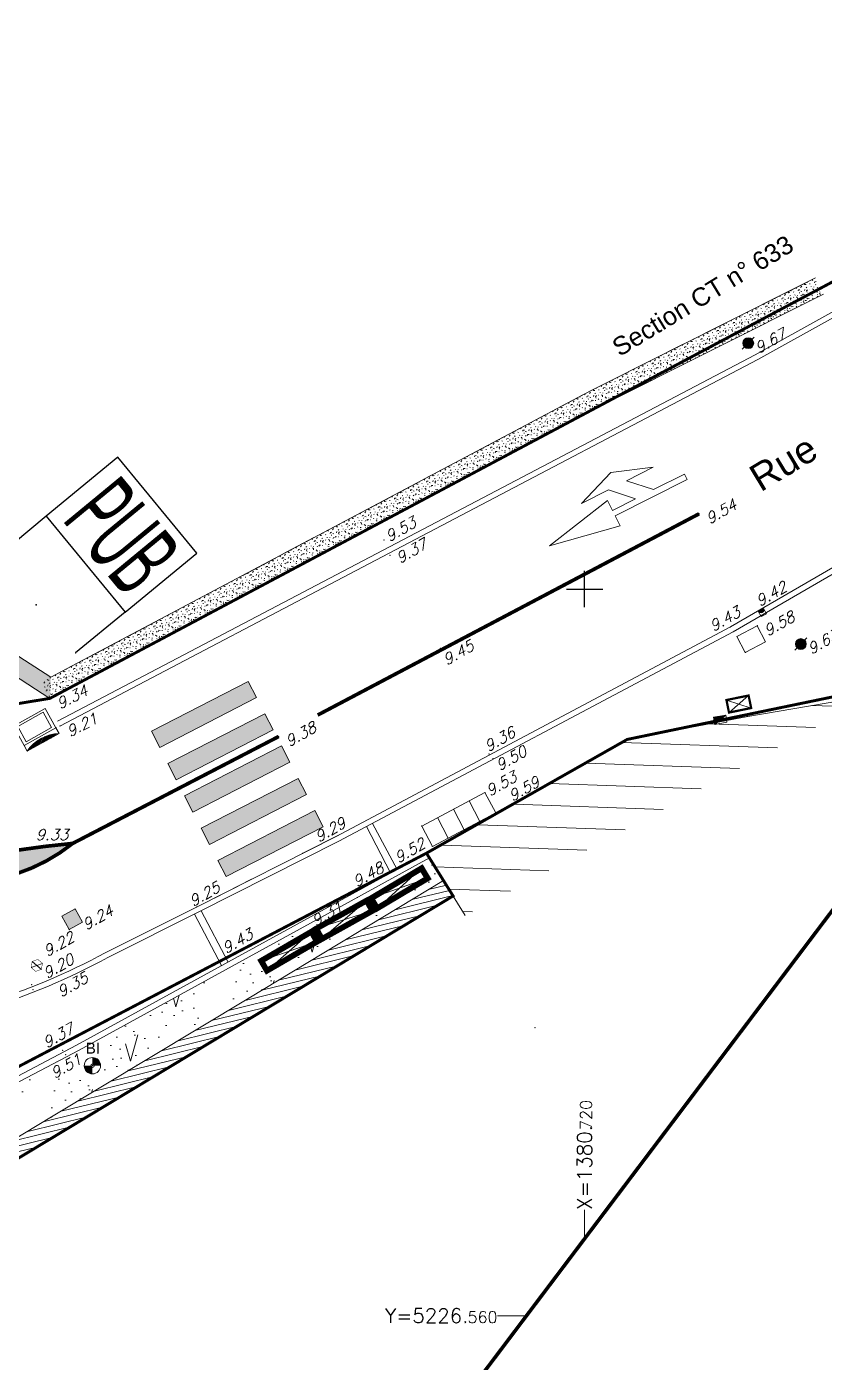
# Model space of a CAD drawing. Header units: metres. Extents: x 1380671 to 1381006, y 5226540 to 5226904.
# Drawn here: x 1380704.64 to 1380726.6, y 5226558.72 to 5226595.48 of the extents above; entities that cross this region are included whole.
import ezdxf
from ezdxf.enums import TextEntityAlignment as Align

# ---------------------------------------------------------------- set-up
doc = ezdxf.new("R2010")
doc.units = ezdxf.units.M
doc.header["$LTSCALE"] = 2
doc.linetypes.add('Bordfosse', pattern=[0.6, 0.5, -0.1])
doc.linetypes.add('POINTILLEx2', pattern=[0.5, 0, -0.5])
for name, color, linetype, lineweight in [('ASSEP_P_AV----', 30, 'Continuous', 0), ('ASSEP_P_AV--RC', 30, 'Continuous', 0), ('CAD_F_PARCELLE', 253, 'Continuous', 0), ('DIVERS_L_LIGNE', 7, 'Continuous', 0), ('EAU_P_BCH', 5, 'Continuous', 0), ('EAU_P_BCR', 5, 'Continuous', 0), ('EAU_P_PI', 5, 'Continuous', 0), ('ELEC_P_AFFREC', 1, 'Continuous', 0), ('EV_L_NATVEG', 82, 'Continuous', 0), ('FDP_F_BATI', 7, 'Continuous', 9), ('FDP_F_PARCELLE', 7, 'Continuous', 0), ('FDP_L_BATI', 7, 'Continuous', 0), ('FDP_L_HAIE', 7, 'Continuous', 0), ('FDP_L_MURPLEIN', 7, 'Continuous', 0), ('GAZ_P_AFFCAR', 2, 'Continuous', 0), ('MEP_F_CADRE', 7, 'Continuous', 0), ('MEP_F_TEXCARRO', 7, 'Continuous', 0), ('SIGH_F_PIETON', 7, 'Continuous', 0), ('SIGH_L_CONTIN', 7, 'Continuous', 0), ('SIGH_L_T1', 7, 'Continuous', 0), ('SIGH_P_FDIRD', 7, 'Continuous', 0), ('TEL_F_EMPRISE', 3, 'Continuous', 0), ('TEL_P_AFFREC', 3, 'Continuous', 0), ('TOPOALT', 7, 'Continuous', 0), ('TOPOJIS', 7, 'Continuous', 0), ('VOIE_F_TEXNOM', 252, 'Continuous', 0), ('VOIE_L_BORDURE', 252, 'Continuous', 0)]:
    doc.layers.add(name, color=color, linetype=linetype, lineweight=lineweight)
doc.layers.add('MEP_F_CARRO', color=7, linetype='Continuous')
doc.layers.add('MOB_P_SUPPANLI', color=7, linetype='Continuous')
doc.layers.get('0').freeze()
doc.styles.add('Arial 1.0', font='arial.ttf', dxfattribs={"height": 0.2})
doc.styles.add('Romans 1.5', font='Romans.shx', dxfattribs={"height": 0.3})
doc.styles.get("Standard").update_dxf_attribs({"font": 'txt.shx'})

# ---------------------------------------------------------------- blocks, each defined once
blk = doc.blocks.new('TCPOINT')
at = {"color": 0}
blk.add_point((0, 0), dxfattribs=at)
at = {"layer": 'TOPOALT', "style": 'Romans 1.5'}
blk.add_attdef('ALT', text='', height=0.3, dxfattribs=at).set_placement((0.1, -0.1), align=Align.TOP_LEFT)
blk = doc.blocks.new('ftc015')
for p, q in [((0.029, -0.3), (0.115, -0.214)), ((0.066, -0.3), (0.194, -0.172)), ((0.104, -0.3), (0.256, -0.147)), ((0.141, -0.3), (0.31, -0.131)), ((0.179, -0.3), (0.359, -0.12)), ((0.216, -0.3), (0.404, -0.113)), ((0.254, -0.3), (0.445, -0.108)), ((0.291, -0.3), (0.484, -0.107)), ((0.328, -0.3), (0.522, -0.107)), ((0.366, -0.3), (0.557, -0.109)), ((0.403, -0.3), (0.591, -0.112)), ((0.441, -0.3), (0.624, -0.117)), ((0.478, -0.3), (0.655, -0.123)), ((0.515, -0.3), (0.686, -0.13)), ((0.553, -0.3), (0.715, -0.138)), ((0.59, -0.3), (0.743, -0.147)), ((0.628, -0.3), (0.77, -0.157)), ((0.665, -0.3), (0.797, -0.168)), ((0.703, -0.3), (0.823, -0.18)), ((0.74, -0.3), (0.847, -0.193)), ((0.777, -0.3), (0.871, -0.206)), ((0.815, -0.3), (0.895, -0.22)), ((0.852, -0.3), (0.917, -0.235)), ((0.89, -0.3), (0.939, -0.25)), ((0.927, -0.3), (0.961, -0.267)), ((0.965, -0.3), (0.981, -0.283))]:
    blk.add_line(p, q)
blk.add_lwpolyline([(0, 1), (1, 1), (1, 0), (0, 0), (0, 1)])
for points in [[(0.1, 0.9), (0.9, 0.9), (0.9, 0.1), (0.1, 0.1)], [(0, 0), (1, 0), (1, -0.3), (0, -0.3)]]:
    blk.add_lwpolyline(points, close=True)
blk.add_arc((0.5, -0.849), 0.742, 47.6561, 132.3439)
blk = doc.blocks.new('point')
blk.add_point((0, 0))
blk = doc.blocks.new('ftc025')
h = blk.add_hatch(color=256)
edge = h.paths.add_edge_path()
edge.add_arc((0, 0), 0.15, 0, 360)
for q in [(-0.164, -0.168), (0.164, 0.168)]:
    blk.add_line((0, 0), q)
blk.add_circle((0, 0), 0.15)
blk.add_blockref('point', (0, 0))
blk = doc.blocks.new('cb001')
at = {"color": 0, "linetype": 'Continuous'}
for p, q in [((0, 1), (0, 0)), ((0, 1), (1, 1)), ((1, 1), (1, 0)), ((0, 0), (1, 0))]:
    blk.add_line(p, q, dxfattribs=at)
blk = doc.blocks.new('ftc016')
for p, q in [((0, 0.02), (0.48, 0.5)), ((0, 0.06), (0.44, 0.5)), ((0.01, 0.11), (0.39, 0.49)), ((0.02, 0), (0.52, 0.5)), ((0.03, 0.16), (0.34, 0.47)), ((0.05, 0), (0.55, 0.5)), ((0.05, 0.22), (0.28, 0.45)), ((0.09, 0), (0.58, 0.49)), ((0.13, 0), (0.62, 0.49)), ((0.17, 0), (0.64, 0.48)), ((0.2, 0), (0.67, 0.47)), ((0.24, 0), (0.7, 0.46)), ((0.28, 0), (0.72, 0.45)), ((0.32, 0), (0.75, 0.43)), ((0.35, 0), (0.77, 0.42)), ((0.39, 0), (0.79, 0.4)), ((0.43, 0), (0.82, 0.39)), ((0.47, 0), (0.84, 0.37)), ((0.5, 0), (0.85, 0.35)), ((0.54, 0), (0.87, 0.33)), ((0.58, 0), (0.89, 0.31)), ((0.61, 0), (0.91, 0.29)), ((0.65, 0), (0.92, 0.27)), ((0.69, 0), (0.94, 0.25)), ((0.73, 0), (0.95, 0.22)), ((0.76, 0), (0.96, 0.2)), ((0.8, 0), (0.97, 0.17)), ((0.84, 0), (0.98, 0.14)), ((0.88, 0), (0.99, 0.11)), ((0.91, 0), (0.99, 0.08)), ((0.95, 0), (1, 0.05)), ((0.99, 0), (1, 0.01))]:
    blk.add_line(p, q)
blk.add_lwpolyline([(0, 0), (1, 0), (1, 1), (0, 1)], close=True)
blk.add_arc((0.5, 0), 0.5, 0, 180)
blk = doc.blocks.new('ftc004')
for p, q in [((1, 1), (0, 1)), ((0, 1), (0, 0)), ((0, 1), (1, 0)), ((0, 0), (1, 1)), ((1, 0), (1, 1)), ((0, 0), (1, 0))]:
    blk.add_line(p, q)
at = {"const_width": 0.1}
blk.add_lwpolyline([(0, 1), (1, 1), (1, 0), (0, 0)], close=True, dxfattribs=at)
blk = doc.blocks.new('ftc097')
blk.add_line((0, 0), (1, 0))
at = {"linetype": 'Continuous'}
blk.add_line((0, 0), (1, 0), dxfattribs=at)
blk.add_lwpolyline([(0, 0), (1, 0), (1, 0.197), (0, 0.197)], close=True)
at = {"flags": 128}
blk.add_lwpolyline([(0, 0), (1, 0.197)], dxfattribs=at)
blk.add_solid([(0, 0), (1, 0), (1, 0.197)])
blk = doc.blocks.new('cb004')
at = {"color": 0}
for p, q in [((0, 1), (0, 0)), ((0, 1), (1, 1)), ((0.25, 1), (0.25, 0)), ((0.5, 1), (0.5, 0)), ((0.75, 1), (0.75, 0)), ((1, 1), (1, 0)), ((0, 0), (1, 0))]:
    blk.add_line(p, q, dxfattribs=at)
blk = doc.blocks.new('cb019')
at = {"color": 0}
for p, q in [((-0.156, -0.057), (0.156, 0.057)), ((-0.126, 0.109), (0.126, -0.109))]:
    blk.add_line(p, q, dxfattribs=at)
at = {"color": 0, "const_width": 0.012}
blk.add_lwpolyline([(-0.03, -0.164), (0.126, -0.109), (0.156, 0.057), (0.03, 0.164), (-0.126, 0.109), (-0.156, -0.057)], close=True, dxfattribs=at)
blk = doc.blocks.new('ftc001')
blk.add_hatch(color=256).paths.add_polyline_path([(0, 0), (0, 1), (1, 1), (1, 0)])
at = {"color": 0}
blk.add_lwpolyline([(0, 0), (0, 1), (1, 1), (1, 0)], close=True, dxfattribs=at)
blk = doc.blocks.new('ftc026')
at = {"color": 0, "const_width": 0.225}
for points in [[(0.000034, -0.1125, -0.414214), (-0.1125, -0.000034, 0.173621)], [(-0.000034, 0.1125, -0.414214), (0.1125, 0.000034, 0.173621)]]:
    blk.add_lwpolyline(points, format="xyb", dxfattribs=at)
at = {"color": 0}
for radius in [0.225, 0.048726]:
    blk.add_circle((0, 0), radius, dxfattribs=at)
blk.add_blockref('point', (0, 0))
at = {"color": 0, "style": 'Arial 1.0'}
blk.add_text('BI', height=0.3, dxfattribs=at).set_placement((-0.185992, 0.33107))
blk = doc.blocks.new('GeoCarr3')
blk.add_lwpolyline([(0, 0), (0, 1), (1, 1), (1, 0)], close=True)
blk = doc.blocks.new('gr02')
at = {"color": 0, "linetype": 'ByBlock'}
blk.add_lwpolyline([(0, 0.0197), (0.5265, 0.0197), (0.5265, 0.094), (0.9988, 0.0011), (0.5252, -0.0927), (0.5256, -0.0197), (0.3569, -0.0197), (0.4901, -0.1511), (0.6862, -0.1511), (0.425, -0.2465), (0.1616, -0.1511), (0.3566, -0.1511), (0.225, -0.0197), (0, -0.0197)], close=True, dxfattribs=at)
blk = doc.blocks.new('GeoHaie1')
for p, q in [((-0.406, 0.898), (-0.323, 0.938)), ((-0.15, 0.75), (-0.1, 0.75)), ((-0.147, 0.998), (-0.127, 0.932)), ((-0.127, 0.932), (-0.067, 0.913)), ((0.021, 1.001), (0.05, 0.964)), ((0.124, 0.856), (0.144, 0.833)), ((0.335, 0.955), (0.378, 0.978)), ((0.383, 0.79), (0.423, 0.83)), ((0.423, 0.83), (0.495, 0.799)), ((-0.503, 0.46), (-0.446, 0.499)), ((-0.5, 0.14), (-0.449, 0.106)), ((-0.494, 0.713), (-0.446, 0.668)), ((-0.446, 0.499), (-0.389, 0.457)), ((-0.366, 0.206), (-0.329, 0.158)), ((-0.329, 0.158), (-0.252, 0.14)), ((-0.321, 0.009), (-0.301, 0.029)), ((-0.309, 0.403), (-0.286, 0.391)), ((-0.3, 0.65), (-0.25, 0.7)), ((-0.206, 0.505), (-0.198, 0.582)), ((-0.198, 0.582), (-0.13, 0.619)), ((-0.127, 0.383), (-0.095, 0.394)), ((-0.095, 0.081), (-0.064, -0.002)), ((-0.053, 0.223), (-0.013, 0.177)), ((-0.004, 0.591), (0.004, 0.574)), ((-0.001, 0.297), (0.044, 0.28)), ((0.138, 0.676), (0.121, 0.659)), ((0.15, 0.536), (0.175, 0.482)), ((0.175, 0.482), (0.153, 0.411)), ((0.201, 0.004), (0.181, 0.061)), ((0.252, 0.596), (0.241, 0.579)), ((0.244, 0.14), (0.252, 0.158)), ((0.304, 0.266), (0.267, 0.346)), ((0.281, 0.246), (0.304, 0.266)), ((0.361, 0.14), (0.392, 0.092)), ((0.395, 0.092), (0.378, 0.046)), ((0.392, 0.648), (0.415, 0.673)), ((0.398, 0.471), (0.435, 0.497)), ((0.415, 0.206), (0.44, 0.18))]:
    blk.add_line(p, q)
blk = doc.blocks.new('ftc077')
at = {"color": 0}
blk.add_lwpolyline([(0, 0.694), (1, 0.694), (1, 1.694), (0, 1.694)], close=True, dxfattribs=at)
at = {"flags": 128}
for points in [[(0, 0.694), (0, 0)], [(1, 0.694), (1, 0)]]:
    blk.add_lwpolyline(points, dxfattribs=at)
blk.add_blockref('point', (0.5, 0))
at = {"color": 0, "style": 'Arial 1.0', "width": 0.359612}
blk.add_text('PUB', height=0.8, dxfattribs=at).set_placement((0.1, 0.794), (0.926, 0.794), align=Align.FIT)

msp = doc.modelspace()

# ---------------------------------------------------------------- hatches: boundary and pattern name
at = {"layer": 'EV_L_NATVEG', "linetype": 'Bordfosse'}
h = msp.add_hatch(dxfattribs=at)
h.set_pattern_fill('BROUSS', color=256, scale=0.5, style=0)
h.set_pattern_definition([(74.475889, (0, 0), (-1.2500000003, 4.5000000017), [0.75, -3.920385425]), (74.475889, (1.25, 1.5), (-1.2500000003, 4.5000000017), [0.75, -3.920385425]), (74.475889, (2.5, 3), (-1.2500000003, 4.5000000017), [0.75, -3.920385425]), (105.524111, (0, 0), (-2.500000001, 1e-10), [0.5, -4.170385425]), (105.524111, (1.25, 1.5), (-2.500000001, 1e-10), [0.5, -4.170385425]), (105.524111, (2.5, 3), (-2.500000001, 1e-10), [0.5, -4.170385425]), (0, (0.151, 0.1613), (1.25, 1.5), [0, -2.5]), (0, (0.4894, 0.3573), (1.25, 1.5), [0, -2.5]), (0, (0.3905, 0.6268), (1.25, 1.5), [0, -2.5]), (0, (0.7757, 0.6635), (1.25, 1.5), [0, -2.5]), (0, (0.5466, 1.2637), (1.25, 1.5), [0, -2.5]), (0, (0.1228, 0.7181), (1.25, 1.5), [0, -2.5]), (0, (0.0937, 0.8228), (1.25, 1.5), [0, -2.5]), (0, (0.0104, 1.2637), (1.25, 1.5), [0, -2.5]), (0, (-0.2602, 0.0878), (1.25, 1.5), [0, -2.5]), (0, (-0.2863, 0.3328), (1.25, 1.5), [0, -2.5]), (0, (-0.4893, 0.0633), (1.25, 1.5), [0, -2.5]), (0, (-0.5413, 0.4308), (1.25, 1.5), [0, -2.5]), (0, (-0.3748, 0.6635), (1.25, 1.5), [0, -2.5]), (0, (-0.4425, 0.8962), (1.25, 1.5), [0, -2.5]), (0, (-0.6402, 1.1903), (1.25, 1.5), [0, -2.5]), (0, (-0.1353, 0.9695), (1.25, 1.5), [0, -2.5]), (0, (-0.8433, 0.688), (1.25, 1.5), [0, -2.5]), (0, (-0.9162, 0.2225), (1.25, 1.5), [0, -2.5]), (0, (-0.3745, -0.1449), (1.25, 1.5), [0, -2.5]), (0, (-0.052, -0.2429), (1.25, 1.5), [0, -2.5]), (0, (-0.2707, -0.5123), (1.25, 1.5), [0, -2.5]), (0, (0.5258, -0.4879), (1.25, 1.5), [0, -2.5]), (0, (0.1822, -0.1081), (1.25, 1.5), [0, -2.5]), (0, (0.4894, -0.0347), (1.25, 1.5), [0, -2.5])])
h.paths.add_polyline_path([(1380705.331, 5226565.469), (1380710.761, 5226568.742), (1380716.118, 5226571.977), (1380715.729, 5226572.602), (1380706.09, 5226567.311), (1380704.286, 5226566.365, 0.005526), (1380702.123, 5226565.612, 0.006944), (1380699.43, 5226564.599, 0.075494), (1380694.698, 5226562.275, 0.061686), (1380691.484, 5226559.395, -0.033412), (1380688.555, 5226556.457), (1380691.582, 5226557.179), (1380695.476, 5226559.524)])
h.paths.add_polyline_path([(1380693.972, 5226561.123), (1380693.678, 5226560.774), (1380693.329, 5226561.069), (1380693.623, 5226561.418)], flags=16)
h.paths.add_polyline_path([(1380706.229, 5226566.881, -1), (1380706.679, 5226566.881, -1)], flags=16)
h.paths.add_polyline_path([(1380693.581, 5226560.722), (1380693.235, 5226560.331), (1380692.844, 5226560.677), (1380693.19, 5226561.068)], flags=16)
h.paths.add_polyline_path([(1380706.406, 5226566.881, -1), (1380706.503, 5226566.881, -1)], flags=0)
h.paths.add_polyline_path([(1380693.443, 5226559.927), (1380692.938, 5226559.378), (1380692.389, 5226559.883), (1380692.894, 5226560.432)], flags=16)
h.paths.add_polyline_path([(1380711.087, 5226569.797), (1380712.467, 5226570.597), (1380712.625, 5226570.325), (1380711.245, 5226569.525)], flags=16)
h.paths.add_polyline_path([(1380712.613, 5226570.653), (1380714.001, 5226571.425), (1380714.159, 5226571.142), (1380712.771, 5226570.369)], flags=16)
h.paths.add_polyline_path([(1380714.126, 5226571.488), (1380715.517, 5226572.315), (1380715.681, 5226572.038), (1380714.29, 5226571.211)], flags=16)
h.paths.add_polyline_path([(1380706.193, 5226567.137), (1380706.739, 5226567.137), (1380706.739, 5226567.587), (1380706.193, 5226567.587)], flags=24)
at = {"layer": 'FDP_F_BATI'}
h = msp.add_hatch(dxfattribs=at)
h.set_pattern_fill('_U', color=256, scale=0.6, angle=-2.0042, style=0, pattern_type=0)
h.set_pattern_definition([(357.995834542, (0, 0), (0.02098329197, 0.59963297229), [])])
h.paths.add_polyline_path([(1380728.392, 5226577.282), (1380728.265, 5226577.137), (1380724.493, 5226576.493), (1380721.174, 5226575.86), (1380715.662, 5226572.709), (1380716.719, 5226571.011)])
at = {"layer": 'FDP_L_HAIE'}
h = msp.add_hatch(dxfattribs=at)
h.set_pattern_fill('HAIE', color=256, scale=0.5, style=0)
h.set_pattern_definition([(109.29004622, (0.35053, 0.001858), (-3.00000000018778, 8.50000000015062), [0.0301695, -10.56464055]), (161.565051177, (0.2166, 0.45625), (-0.5000000000003, 7e-13), [0.031565, -1.549573830085]), (106.927513064, (0.18665, 0.46625), (-1.99999999998246, 6.50000000000229), [0.03423, -11.98658528015]), (111.250505507, (0.21801, 0), (-0.99999999999482, 2.50000000000402), [0.0432475, -9.6133564579]), (28.4429286244, (0.15105, 0.29105), (5.499999999976516, 2.99999999999186), [0.03888, -13.60846406395]), (83.6598082541, (0.14675, 0.2526), (-1.4e-13, 0.5000000000002), [0.03869, -4.48900256907]), (28.0724869359, (0.417525, 0.477625), (6.50000000001788, 3.50000000001643), [0.0242085, -8.4757915]), (69.4439547804, (0.4389, 0.02322), (0.5000000000013, 1.5000000000019), [0.02435, -4.24765187266]), (122.905242923, (0.446, 0.04602), (-1.00000000000005, 1.49999999999936), [0.028825, -10.09540336565]), (135, (0.47023, 0.09018), (-0.5, 1e-16), [0.0181385, -0.688968281185]), (156.250505507, (0.4973, 0.3993), (-7.99999999997979, 3.500000000013296), [0.038935, -13.61756528375]), (45, (0.44174, 0.395), (1e-16, 0.5), [0.028211, -0.678895781185]), (48.3664606634, (0.446, 0.3238), (3.50000000000917, 4.00000000000612), [0.01714, -6.0036572894]), (34.6951535312, (0.44885, 0.2355), (4.99999999998153, 3.49999999998283), [0.022525, -7.8831691504]), (128.290163192, (0.275, 0.4819), (-1.9999999999884, 2.50000000000722), [0.02306, -12.0806584369]), (72.2553283749, (0.3263, 0.20555), (3.500000000006485, 10.99999999999184), [0.03739, -13.0870147484]), (115.346175942, (0.3377, 0.24115), (-0.50000000000174, 1.0000000000013), [0.02996, -10.4819380208]), (115.016893478, (0.4019, 0.13295), (-0.4999999999979, 1.00000000000013), [0.04398, -8.2324926786]), (41.1859251657, (0.39045, 0.12295), (0.5000000000018, 0.50000000000145), [0.015135, -5.29993790635]), (63.434948823, (0.37192, 0.07022), (2e-13, 0.5), [0.0095565, -1.10847748875]), (131.185925166, (0.24365, 0.08875), (-0.50000000000406, 0.4999999999992), [0.030285, -5.28478790635]), (159.44395478, (0.272155, 0.140015), (-1.49999999999844, 0.50000000001175), [0.024351, -4.24765087266]), (19.7988763545, (0.18665, 0.1913), (5.499999999978784, 1.99999999998963), [0.016695, -13.2686352556]), (116.565051177, (0.25222, 0.28676), (-0.499999999999, 0.500000000001), [0.0095565, -1.10847748875]), (45, (0.3106, 0.3295), (1e-16, 0.5), [0.0120925, -0.695014281185]), (56.309932474, (0.37047, 0.2896), (0.5, 0.9999999999995), [0.0102895, -1.79248613773]), (131.185925166, (0.32205, 0.4164), (-0.50000000000406, 0.4999999999992), [0.015155, -5.29991790635]), (0, (0.175, 0.375), (0, 0.5), [0.025, -0.475]), (146.309932474, (0.02561, 0.05315), (-0.9999999999995, 0.5), [0.030785, -1.77199063773]), (143.130102354, (0.05555, 0.22834), (-1.4999999999973, 1.000000000004), [0.035612, -2.464388]), (36.3843518158, (0, 0.22978), (1.99999999999972, 1.49999999999785), [0.0336085, -11.7668152212]), (136.73570459, (0.027047, 0.33374), (-8.00000000008219, 7.499999999795575), [0.033288, -11.63932953]), (25.7099537808, (0.047, 0.44915), (0.999999999999603, 0.499999999999565), [0.04588, -14.93744406375]), (127.405356631, (0.08545, 0.07875), (-4.99999999995015, 6.50000000003108), [0.0305, -10.6699672795]), (45, (0.08973, 0.0047), (1e-16, 0.5), [0.0141055, -0.693001281185]), (153.434948823, (0.10684, 0.19559), (-0.5, -7e-13), [0.0127175, -1.10531648875]), (167.471192291, (0.12395, 0.0702), (-2.50000000000206, 0.4999999999937), [0.03944, -4.570332228645]), (45, (0.1, 0.325), (1e-16, 0.5), [0.0353555, -0.671751281185])])
h.paths.add_polyline_path([(1380703.163, 5226578.954), (1380704.154, 5226594.161), (1380703.655, 5226594.194), (1380702.645, 5226578.693), (1380705.285, 5226576.991), (1380705.297, 5226577.28), (1380705.282, 5226577.319), (1380705.3, 5226577.346), (1380705.31, 5226577.57)])
at = {"layer": 'FDP_L_MURPLEIN'}
h = msp.add_hatch(dxfattribs=at)
h.set_pattern_fill('_USER', color=256, scale=0.16, angle=193.7624, style=0, pattern_type=0)
h.set_pattern_definition([(193.7623968292, (0, 0), (0.0380633682657, -0.1554064992086), [])])
h.paths.add_polyline_path([(1380716.118, 5226571.977), (1380710.761, 5226568.742), (1380705.331, 5226565.469), (1380695.476, 5226559.524), (1380691.582, 5226557.179), (1380691.84, 5226556.751), (1380695.734, 5226559.096), (1380705.589, 5226565.04), (1380711.019, 5226568.314), (1380716.382, 5226571.552)])
at = {"layer": 'SIGH_F_PIETON', "linetype": 'Continuous'}
h = msp.add_hatch(color=256, dxfattribs=at)
h.paths.add_polyline_path([(1380710.973, 5226577.013), (1380710.744, 5226577.458), (1380708.076, 5226576.085), (1380708.305, 5226575.64)])
h.paths.add_polyline_path([(1380711.43, 5226576.124), (1380711.201, 5226576.568), (1380708.534, 5226575.196), (1380708.763, 5226574.751)])
h.paths.add_polyline_path([(1380708.991, 5226574.307), (1380709.22, 5226573.862), (1380711.888, 5226575.235), (1380711.659, 5226575.679)])
h.paths.add_polyline_path([(1380709.449, 5226573.417), (1380709.678, 5226572.973), (1380712.345, 5226574.345), (1380712.116, 5226574.79)])
h.paths.add_polyline_path([(1380709.906, 5226572.528), (1380710.135, 5226572.084), (1380712.803, 5226573.456), (1380712.574, 5226573.901)])
at = {"layer": 'SIGH_L_CONTIN'}
msp.add_hatch(color=256, dxfattribs=at).paths.add_polyline_path([(1380704.369, 5226572.166, 0.090717), (1380705.912, 5226572.999), (1380705.147, 5226572.916, -0.032877), (1380702.372, 5226572.592), (1380703.063, 5226571.725, 0.025858)])

# ---------------------------------------------------------------- linework, layer by layer
at = {"layer": 'CAD_F_PARCELLE', "const_width": 0.08, "flags": 128}
for points in [[(1380703.156, 5226594.226), (1380702.128, 5226577.766), (1380704.302, 5226576.828), (1380705.285, 5226576.991), (1380728.213, 5226589.191), (1380750.717, 5226602.466), (1380768.066, 5226613.816), (1380763.455, 5226616.543)], [(1380753.753, 5226594.487), (1380732.348, 5226582.425), (1380728.542, 5226577.86), (1380728.077, 5226577.289), (1380721.174, 5226575.86), (1380715.649, 5226572.73), (1380716.382, 5226571.552), (1380691.84, 5226556.751), (1380683.936, 5226551.866)], [(1380715.649, 5226572.73), (1380681.9, 5226555.078)]]:
    msp.add_lwpolyline(points, dxfattribs=at)
at = {"layer": 'DIVERS_L_LIGNE', "flags": 128}
for points in [[(1380713.994, 5226573.46), (1380714.663, 5226572.189)], [(1380714.165, 5226573.551), (1380714.84, 5226572.285)], [(1380709.268, 5226571.051), (1380710.009, 5226569.634)], [(1380710.192, 5226569.734), (1380709.449, 5226571.142)]]:
    msp.add_lwpolyline(points, dxfattribs=at)
at = {"layer": 'FDP_L_BATI', "flags": 128}
msp.add_lwpolyline([(1380728.392, 5226577.282), (1380728.265, 5226577.137), (1380724.493, 5226576.493), (1380721.174, 5226575.86), (1380715.662, 5226572.709), (1380716.719, 5226571.011)], dxfattribs=at)
at = {"layer": 'FDP_L_HAIE'}
for p, q in [((1380705.31, 5226577.57), (1380703.163, 5226578.954)), ((1380702.645, 5226578.693), (1380705.285, 5226576.991))]:
    msp.add_line(p, q, dxfattribs=at)
at = {"layer": 'FDP_L_HAIE', "flags": 128}
for points in [[(1380705.31, 5226577.57), (1380720.187, 5226585.466), (1380726.357, 5226588.562)], [(1380705.285, 5226576.991), (1380720.416, 5226585.022), (1380726.581, 5226588.115)]]:
    msp.add_lwpolyline(points, dxfattribs=at)
at = {"layer": 'FDP_L_HAIE', "linetype": 'Bordfosse', "flags": 128}
msp.add_lwpolyline([(1380705.31, 5226577.57), (1380720.187, 5226585.466), (1380726.357, 5226588.562)], dxfattribs=at)
at = {"layer": 'FDP_L_MURPLEIN'}
msp.add_line((1380716.118, 5226571.977), (1380716.382, 5226571.552), dxfattribs=at)
at = {"layer": 'FDP_L_MURPLEIN', "flags": 128}
for points in [[(1380716.118, 5226571.977), (1380710.761, 5226568.742), (1380705.331, 5226565.469), (1380695.476, 5226559.524), (1380691.582, 5226557.179)], [(1380716.382, 5226571.552), (1380711.019, 5226568.314), (1380705.589, 5226565.04), (1380695.734, 5226559.096), (1380691.84, 5226556.751)]]:
    msp.add_lwpolyline(points, dxfattribs=at)
at = {"layer": 'MEP_F_CADRE', "const_width": 0.1}
msp.add_lwpolyline([(1380776.366, 5226539.855), (1381005.466, 5226843.39), (1380924.806, 5226904.269), (1380671.007, 5226568.009), (1380705.053, 5226542.312), (1380729.753, 5226575.037)], close=True, dxfattribs=at)
at = {"layer": 'MEP_F_CARRO'}
for p, q in [((1380720, 5226579.5), (1380720, 5226580.5)), ((1380719.5, 5226580), (1380720.5, 5226580))]:
    msp.add_line(p, q, dxfattribs=at)
at = {"layer": 'MEP_F_TEXCARRO'}
for p, q in [((1380720, 5226562.115), (1380720, 5226562.915)), ((1380718.404, 5226560), (1380717.604, 5226560))]:
    msp.add_line(p, q, dxfattribs=at)
at = {"layer": 'SIGH_F_PIETON', "linetype": 'POINTILLEx2', "flags": 128}
msp.add_lwpolyline([(1380712.803, 5226573.456), (1380710.724, 5226577.496)], dxfattribs=at)
at = {"layer": 'SIGH_L_CONTIN', "linetype": 'Continuous', "const_width": 0.1, "flags": 128}
msp.add_lwpolyline([(1380711.582, 5226575.941), (1380705.912, 5226572.999), (1380705.147, 5226572.916, -0.09234), (1380697.358, 5226572.932, -0.04803), (1380693.443, 5226574.067, 0.073349), (1380692.987, 5226574.175), (1380693.654, 5226570.338), (1380702.123, 5226571.504), (1380702.319, 5226571.539, 0.040248), (1380704.369, 5226572.166, 0.090717), (1380705.912, 5226572.999)], format="xyb", dxfattribs=at)
at = {"layer": 'SIGH_L_CONTIN', "linetype": 'Continuous', "flags": 128}
msp.add_lwpolyline([(1380711.582, 5226575.941), (1380705.912, 5226572.999), (1380705.147, 5226572.916, -0.09234), (1380697.358, 5226572.932, -0.04803), (1380693.443, 5226574.067, 0.073349), (1380692.987, 5226574.175), (1380693.654, 5226570.338), (1380702.123, 5226571.504), (1380702.319, 5226571.539, 0.040248), (1380704.369, 5226572.166, 0.090717), (1380705.912, 5226572.999)], format="xyb", dxfattribs=at)
at = {"layer": 'SIGH_L_T1', "const_width": 0.1, "flags": 128}
msp.add_lwpolyline([(1380723.156, 5226582.071), (1380712.655, 5226576.531)], dxfattribs=at)
at = {"layer": 'VOIE_L_BORDURE', "flags": 128}
for points in [[(1380724.699, 5226586.445), (1380728.696, 5226588.666), (1380746.841, 5226599.423), (1380752.964, 5226603.243), (1380767.469, 5226612.754), (1380772.533, 5226616.346), (1380776.775, 5226619.577), (1380777.61, 5226620.233, 0.026085), (1380780.01, 5226622.315, 0.026528), (1380782.215, 5226624.677, 0.012503), (1380783.88, 5226626.765, 0.012503)], [(1380724.772, 5226586.314), (1380728.77, 5226588.536), (1380746.919, 5226599.295), (1380753.045, 5226603.117), (1380767.553, 5226612.63), (1380772.622, 5226616.225), (1380776.867, 5226619.459), (1380777.702, 5226620.115, 0.026083), (1380780.114, 5226622.207, 0.026528), (1380782.33, 5226624.581, 0.012503), (1380783.999, 5226626.675)], [(1380773.639, 5226609.692), (1380759.132, 5226599.911), (1380753.084, 5226595.95), (1380738.172, 5226587.159), (1380724.016, 5226578.955), (1380713.164, 5226573.189), (1380709.319, 5226571.245), (1380706.808, 5226569.989, -0.047574), (1380703.491, 5226568.592, -0.039557), (1380700.572, 5226567.926, 0.069736), (1380700.491, 5226567.903), (1380700.324, 5226567.895, 0.116298), (1380696.018, 5226567.134, 0.140181), (1380691.959, 5226563.819, -0.015159), (1380691.735, 5226563.516)], [(1380773.723, 5226609.568), (1380759.215, 5226599.786), (1380753.163, 5226595.823), (1380738.248, 5226587.029), (1380724.089, 5226578.824), (1380713.233, 5226573.056), (1380709.387, 5226571.111), (1380706.877, 5226569.856, -0.047545), (1380703.536, 5226568.449, -0.039557), (1380700.594, 5226567.778, 0.109265), (1380700.531, 5226567.754), (1380700.323, 5226567.745, 0.116499), (1380696.077, 5226566.997, 0.140181), (1380692.083, 5226563.734, -0.015159), (1380691.853, 5226563.423, -0.015159)], [(1380715.605, 5226572.705), (1380706.019, 5226567.443), (1380704.227, 5226566.503, 0.005497), (1380702.072, 5226565.753, 0.006932), (1380699.38, 5226564.74, 0.075422), (1380694.613, 5226562.398, 0.061686), (1380691.371, 5226559.494, -0.033412), (1380688.456, 5226556.57)], [(1380715.729, 5226572.602), (1380706.09, 5226567.311), (1380704.286, 5226566.365, 0.005526), (1380702.123, 5226565.612, 0.006944), (1380699.43, 5226564.599, 0.075494), (1380694.698, 5226562.275, 0.061686), (1380691.484, 5226559.395, -0.033412), (1380688.555, 5226556.457, -0.033412)]]:
    msp.add_lwpolyline(points, format="xyb", dxfattribs=at)
for points in [[(1380705.491, 5226576.36), (1380724.702, 5226586.446)], [(1380705.56, 5226576.227), (1380724.772, 5226586.314)]]:
    msp.add_lwpolyline(points, dxfattribs=at)
at = {"layer": 'VOIE_L_BORDURE'}
for points in [[(1380713.262, 5226573.246, 9.303), (1380712.245, 5226572.728, 9.288)], [(1380709.817, 5226571.495, 9.258), (1380710.833, 5226572.015, 9.277)]]:
    msp.add_polyline3d(points, dxfattribs=at)

# ---------------------------------------------------------------- block references
at = {"layer": 'ASSEP_P_AV----', "xscale": 0.163937062594089, "yscale": 0.1646531972350247, "rotation": 207.801953422339}
msp.add_blockref('ftc016', (1380724.929, 5226579.466), dxfattribs=at)
at = {"layer": 'ASSEP_P_AV--RC', "xscale": 1.000993685941985, "yscale": 0.6007265555935813, "rotation": 28.94822237902371}
msp.add_blockref('ftc015', (1380704.571, 5226575.697), dxfattribs=at)
at = {"layer": 'EAU_P_BCH'}
msp.add_blockref('cb019', (1380704.922, 5226569.641), dxfattribs=at)
at = {"layer": 'EAU_P_BCR'}
for p in [(1380724.508, 5226586.766), (1380725.956, 5226578.485)]:
    msp.add_blockref('ftc025', p, dxfattribs=at)
at = {"layer": 'EAU_P_PI'}
msp.add_blockref('ftc026', (1380706.454, 5226566.881), dxfattribs=at)
at = {"layer": 'ELEC_P_AFFREC', "xscale": 0.3360451936418717, "rotation": 190.2539724613612}
msp.add_blockref('ftc097', (1380723.886, 5226576.529), dxfattribs=at)
at = {"layer": 'FDP_L_HAIE', "xscale": 0.5, "yscale": 0.5, "zscale": 0.5}
for p, rotation in [((1380725.886, 5226587.767), 26.64865885725113), ((1380726.333, 5226587.991), 26.64865885725113), ((1380725.439, 5226587.542), 26.64865885725113), ((1380724.545, 5226587.094), 26.64865885725113), ((1380724.992, 5226587.318), 26.64865885725113), ((1380723.652, 5226586.645), 26.64865885725113), ((1380724.098, 5226586.87), 26.64865885725113), ((1380723.205, 5226586.421), 26.64865885725113), ((1380722.311, 5226585.973), 26.64865885725113), ((1380722.758, 5226586.197), 26.64865885725113), ((1380721.864, 5226585.748), 26.64865885725113), ((1380720.97, 5226585.3), 26.64865885725113), ((1380721.417, 5226585.524), 26.64865885725113), ((1380720.08, 5226584.844), 27.9565471076476), ((1380720.523, 5226585.075), 26.64865885725113), ((1380719.639, 5226584.609), 27.9565471076476), ((1380718.755, 5226584.14), 27.9565471076476), ((1380719.197, 5226584.375), 27.9565471076476), ((1380718.314, 5226583.906), 27.9565471076476), ((1380717.431, 5226583.437), 27.9565471076476), ((1380717.872, 5226583.672), 27.9565471076476), ((1380716.547, 5226582.968), 27.9565471076476), ((1380716.989, 5226583.203), 27.9565471076476), ((1380716.106, 5226582.734), 27.9565471076476), ((1380715.222, 5226582.265), 27.9565471076476), ((1380715.664, 5226582.5), 27.9565471076476), ((1380714.781, 5226582.031), 27.9565471076476), ((1380713.897, 5226581.562), 27.9565471076476), ((1380714.339, 5226581.796), 27.9565471076476), ((1380713.456, 5226581.328), 27.9565471076476), ((1380712.572, 5226580.859), 27.9565471076476), ((1380713.014, 5226581.093), 27.9565471076476), ((1380712.131, 5226580.624), 27.9565471076476), ((1380711.247, 5226580.155), 27.9565471076476), ((1380711.689, 5226580.39), 27.9565471076476), ((1380710.364, 5226579.687), 27.9565471076476), ((1380710.806, 5226579.921), 27.9565471076476), ((1380709.922, 5226579.452), 27.9565471076476), ((1380709.039, 5226578.983), 27.9565471076476), ((1380709.481, 5226579.218), 27.9565471076476), ((1380708.598, 5226578.749), 27.9565471076476), ((1380707.714, 5226578.28), 27.9565471076476), ((1380708.156, 5226578.515), 27.9565471076476), ((1380707.273, 5226578.046), 27.9565471076476), ((1380706.389, 5226577.577), 27.9565471076476), ((1380706.831, 5226577.811), 27.9565471076476), ((1380705.506, 5226577.108), 27.9565471076476), ((1380705.948, 5226577.343), 27.9565471076476)]:
    msp.add_blockref('GeoHaie1', p, dxfattribs=dict(at, rotation=rotation))
at = {"layer": 'GAZ_P_AFFCAR', "xscale": 0.4192420355707922, "yscale": 0.4192420355707922, "rotation": 29.41404235516595}
msp.add_blockref('ftc001', (1380705.817, 5226570.627), dxfattribs=at)
at = {"layer": 'MOB_P_SUPPANLI', "xscale": 3.418817247946545, "yscale": 2.551427577144971, "zscale": 2.551427577144971, "rotation": 309.4848593301132}
msp.add_blockref('ftc077', (1380703.818, 5226580.88), dxfattribs=at)
at = {"layer": 'SIGH_F_PIETON', "linetype": 'Continuous', "xscale": 0.5, "yscale": 3, "rotation": 117.2265958499538}
for p in [(1380710.973, 5226577.013), (1380711.43, 5226576.124), (1380711.888, 5226575.235), (1380712.345, 5226574.345), (1380712.803, 5226573.456)]:
    msp.add_blockref('GeoCarr3', p, dxfattribs=at)
at = {"layer": 'SIGH_P_FDIRD', "xscale": 4.211927513710625, "yscale": 4.211927513710625, "zscale": 4.211927513710625, "rotation": 206.8032116306639}
msp.add_blockref('gr02', (1380722.786, 5226583.089), dxfattribs=at)
at = {"layer": 'TEL_F_EMPRISE'}
for p, xscale, yscale, rotation in [((1380724.517, 5226577.069), 0.6221613607092495, 0.351556758894675, 191.5324219433323), ((1380715.517, 5226572.315), 1.61842988123262, 0.321775315684844, 210.7371892879196), ((1380714.001, 5226571.425), 1.588335564684967, 0.3248073061165484, 209.105747661552), ((1380712.479, 5226570.567), 1.594771896203537, 0.3150099136195776, 210.1022330010954)]:
    msp.add_blockref('ftc004', p, dxfattribs=dict(at, xscale=xscale, yscale=yscale, rotation=rotation))
at = {"layer": 'TEL_P_AFFREC'}
for name, p, xscale, yscale, rotation in [('cb001', (1380724.754, 5226578.987), 0.6319218777021868, 0.4934633785868077, 207.8642942994364), ('cb004', (1380717.259, 5226574.398), 1.968868834599506, 0.6354515759373558, 207.8913919745144)]:
    msp.add_blockref(name, p, dxfattribs=dict(at, xscale=xscale, yscale=yscale, rotation=rotation))
at = {"layer": 'TOPOJIS'}
ref = msp.add_blockref('TCPOINT', (1380724.508, 5226586.766), dxfattribs=at)
ref.add_attrib('ALT', '9.67', dxfattribs={"layer": 'TOPOALT', "height": 0.3, "rotation": 30.0765, "style": 'Romans 1.5', "oblique": 18}).set_placement((1380724.644, 5226586.73), align=Align.TOP_LEFT)
ref = msp.add_blockref('TCPOINT', (1380723.156, 5226582.071), dxfattribs=at)
ref.add_attrib('ALT', '9.54', dxfattribs={"layer": 'TOPOALT', "height": 0.3, "rotation": 30.0765, "style": 'Romans 1.5', "oblique": 18}).set_placement((1380723.292, 5226582.034), align=Align.TOP_LEFT)
ref = msp.add_blockref('TCPOINT', (1380714.48, 5226581.353), dxfattribs=at)
ref.add_attrib('ALT', '9.53', dxfattribs={"layer": 'TOPOALT', "height": 0.3, "rotation": 30.0765, "style": 'Romans 1.5', "oblique": 18}).set_placement((1380714.472, 5226581.545), align=Align.TOP_LEFT)
ref = msp.add_blockref('TCPOINT', (1380714.642, 5226580.928), dxfattribs=at)
ref.add_attrib('ALT', '9.37', dxfattribs={"layer": 'TOPOALT', "height": 0.3, "rotation": 30.0765, "style": 'Romans 1.5', "oblique": 18}).set_placement((1380714.764, 5226580.948), align=Align.TOP_LEFT)
ref = msp.add_blockref('TCPOINT', (1380724.775, 5226579.394), dxfattribs=at)
ref.add_attrib('ALT', '9.42', dxfattribs={"layer": 'TOPOALT', "height": 0.3, "rotation": 30.0765, "style": 'Romans 1.5', "oblique": 18}).set_placement((1380724.671, 5226579.767), align=Align.TOP_LEFT)
ref = msp.add_blockref('TCPOINT', (1380724.016, 5226578.955), dxfattribs=at)
ref.add_attrib('ALT', '9.43', dxfattribs={"layer": 'TOPOALT', "height": 0.3, "rotation": 30.0765, "style": 'Romans 1.5', "oblique": 18}).set_placement((1380723.395, 5226579.077), align=Align.TOP_LEFT)
ref = msp.add_blockref('TCPOINT', (1380724.754, 5226578.987), dxfattribs=at)
ref.add_attrib('ALT', '9.58', dxfattribs={"layer": 'TOPOALT', "height": 0.3, "rotation": 30.0765, "style": 'Romans 1.5', "oblique": 18}).set_placement((1380724.891, 5226578.95), align=Align.TOP_LEFT)
for p in [(1380724.784, 5226579.39), (1380724.882, 5226579.255), (1380724.195, 5226578.691), (1380705.992, 5226578.241), (1380724.433, 5226578.259), (1380723.907, 5226576.945), (1380705.446, 5226576.181), (1380705.453, 5226576.18), (1380723.555, 5226576.469), (1380724.493, 5226576.493), (1380721.174, 5226575.86), (1380715.518, 5226573.477), (1380715.815, 5226572.915), (1380715.662, 5226572.709), (1380716.081, 5226571.954), (1380714.126, 5226571.488), (1380705.976, 5226571.198), (1380714.3, 5226571.217), (1380712.613, 5226570.653), (1380712.763, 5226570.364), (1380711.087, 5226569.797), (1380711.232, 5226569.517), (1380710.761, 5226568.742), (1380718.64, 5226567.923), (1380705.331, 5226565.469)]:
    msp.add_blockref('TCPOINT', p, dxfattribs=at)
ref = msp.add_blockref('TCPOINT', (1380725.956, 5226578.485), dxfattribs=at)
ref.add_attrib('ALT', '9.63', dxfattribs={"layer": 'TOPOALT', "height": 0.3, "rotation": 30.0765, "style": 'Romans 1.5', "oblique": 18}).set_placement((1380726.093, 5226578.449), align=Align.TOP_LEFT)
ref = msp.add_blockref('TCPOINT', (1380716.027, 5226578.369), dxfattribs=at)
ref.add_attrib('ALT', '9.45', dxfattribs={"layer": 'TOPOALT', "height": 0.3, "rotation": 30.0765, "style": 'Romans 1.5', "oblique": 18}).set_placement((1380716.056, 5226578.149), align=Align.TOP_LEFT)
ref = msp.add_blockref('TCPOINT', (1380705.285, 5226576.991), dxfattribs=at)
ref.add_attrib('ALT', '9.34', dxfattribs={"layer": 'TOPOALT', "height": 0.3, "rotation": 27.5474, "style": 'Romans 1.5', "oblique": 18}).set_placement((1380705.42, 5226576.949), align=Align.TOP_LEFT)
ref = msp.add_blockref('TCPOINT', (1380705.56, 5226576.227), dxfattribs=at)
ref.add_attrib('ALT', '9.21', dxfattribs={"layer": 'TOPOALT', "height": 0.3, "rotation": 27.5474, "style": 'Romans 1.5', "oblique": 18}).set_placement((1380705.695, 5226576.185), align=Align.TOP_LEFT)
ref = msp.add_blockref('TCPOINT', (1380711.582, 5226575.941), dxfattribs=at)
ref.add_attrib('ALT', '9.38', dxfattribs={"layer": 'TOPOALT', "height": 0.3, "rotation": 30.0765, "style": 'Romans 1.5', "oblique": 18}).set_placement((1380711.718, 5226575.904), align=Align.TOP_LEFT)
ref = msp.add_blockref('TCPOINT', (1380717.375, 5226575.46), dxfattribs=at)
ref.add_attrib('ALT', '9.36', dxfattribs={"layer": 'TOPOALT', "height": 0.3, "rotation": 30.0765, "style": 'Romans 1.5', "oblique": 18}).set_placement((1380717.196, 5226575.767), align=Align.TOP_LEFT)
ref = msp.add_blockref('TCPOINT', (1380717.479, 5226575.329), dxfattribs=at)
ref.add_attrib('ALT', '9.50', dxfattribs={"layer": 'TOPOALT', "height": 0.3, "rotation": 30.0765, "style": 'Romans 1.5', "oblique": 18}).set_placement((1380717.51, 5226575.243), align=Align.TOP_LEFT)
ref = msp.add_blockref('TCPOINT', (1380717.259, 5226574.398), dxfattribs=at)
ref.add_attrib('ALT', '9.53', dxfattribs={"layer": 'TOPOALT', "height": 0.3, "rotation": 30.0765, "style": 'Romans 1.5', "oblique": 18}).set_placement((1380717.241, 5226574.543), align=Align.TOP_LEFT)
ref = msp.add_blockref('TCPOINT', (1380718.028, 5226574.093), dxfattribs=at)
ref.add_attrib('ALT', '9.59', dxfattribs={"layer": 'TOPOALT', "height": 0.3, "rotation": 30.0765, "style": 'Romans 1.5', "oblique": 18}).set_placement((1380717.864, 5226574.403), align=Align.TOP_LEFT)
ref = msp.add_blockref('TCPOINT', (1380712.245, 5226572.728), dxfattribs=at)
ref.add_attrib('ALT', '9.29', dxfattribs={"layer": 'TOPOALT', "height": 0.3, "rotation": 30.0765, "style": 'Romans 1.5', "oblique": 18}).set_placement((1380712.529, 5226573.274), align=Align.TOP_LEFT)
ref = msp.add_blockref('TCPOINT', (1380705.147, 5226572.916), dxfattribs=at)
ref.add_attrib('ALT', '9.33', dxfattribs={"layer": 'TOPOALT', "height": 0.3, "style": 'Romans 1.5', "oblique": 18}).set_placement((1380704.888, 5226573.388), align=Align.TOP_LEFT)
ref = msp.add_blockref('TCPOINT', (1380715.605, 5226572.705), dxfattribs=at)
ref.add_attrib('ALT', '9.52', dxfattribs={"layer": 'TOPOALT', "height": 0.3, "rotation": 30.0765, "style": 'Romans 1.5', "oblique": 18}).set_placement((1380714.721, 5226572.703), align=Align.TOP_LEFT)
ref = msp.add_blockref('TCPOINT', (1380714.656, 5226572.202), dxfattribs=at)
ref.add_attrib('ALT', '9.48', dxfattribs={"layer": 'TOPOALT', "height": 0.3, "rotation": 30.0765, "style": 'Romans 1.5', "oblique": 18}).set_placement((1380713.576, 5226572.043), align=Align.TOP_LEFT)
ref = msp.add_blockref('TCPOINT', (1380709.319, 5226571.245), dxfattribs=at)
ref.add_attrib('ALT', '9.25', dxfattribs={"layer": 'TOPOALT', "height": 0.3, "rotation": 30.0765, "style": 'Romans 1.5', "oblique": 18}).set_placement((1380709.069, 5226571.504), align=Align.TOP_LEFT)
ref = msp.add_blockref('TCPOINT', (1380712.467, 5226570.597), dxfattribs=at)
ref.add_attrib('ALT', '9.31', dxfattribs={"layer": 'TOPOALT', "height": 0.3, "rotation": 30.0765, "style": 'Romans 1.5', "oblique": 18}).set_placement((1380712.442, 5226570.963), align=Align.TOP_LEFT)
ref = msp.add_blockref('TCPOINT', (1380705.817, 5226570.627), dxfattribs=at)
ref.add_attrib('ALT', '9.24', dxfattribs={"layer": 'TOPOALT', "height": 0.3, "rotation": 30.0765, "style": 'Romans 1.5', "oblique": 18}).set_placement((1380706.131, 5226570.859), align=Align.TOP_LEFT)
ref = msp.add_blockref('TCPOINT', (1380710.005, 5226569.642), dxfattribs=at)
ref.add_attrib('ALT', '9.43', dxfattribs={"layer": 'TOPOALT', "height": 0.3, "rotation": 30.0765, "style": 'Romans 1.5', "oblique": 18}).set_placement((1380709.977, 5226570.209), align=Align.TOP_LEFT)
ref = msp.add_blockref('TCPOINT', (1380704.922, 5226569.641), dxfattribs=at)
ref.add_attrib('ALT', '9.22', dxfattribs={"layer": 'TOPOALT', "height": 0.3, "rotation": 30.0765, "style": 'Romans 1.5', "oblique": 18}).set_placement((1380705.058, 5226570.127), align=Align.TOP_LEFT)
ref = msp.add_blockref('TCPOINT', (1380704.78, 5226569.114), dxfattribs=at)
ref.add_attrib('ALT', '9.20', dxfattribs={"layer": 'TOPOALT', "height": 0.3, "rotation": 30.0765, "style": 'Romans 1.5', "oblique": 18}).set_placement((1380705.047, 5226569.521), align=Align.TOP_LEFT)
ref = msp.add_blockref('TCPOINT', (1380704.816, 5226568.976), dxfattribs=at)
ref.add_attrib('ALT', '9.35', dxfattribs={"layer": 'TOPOALT', "height": 0.3, "rotation": 30.0765, "style": 'Romans 1.5', "oblique": 18}).set_placement((1380705.438, 5226569.013), align=Align.TOP_LEFT)
ref = msp.add_blockref('TCPOINT', (1380705.636, 5226567.301), dxfattribs=at)
ref.add_attrib('ALT', '9.37', dxfattribs={"layer": 'TOPOALT', "height": 0.3, "rotation": 30.0765, "style": 'Romans 1.5', "oblique": 18}).set_placement((1380705.044, 5226567.612), align=Align.TOP_LEFT)
ref = msp.add_blockref('TCPOINT', (1380705.714, 5226567.187), dxfattribs=at)
ref.add_attrib('ALT', '9.51', dxfattribs={"layer": 'TOPOALT', "height": 0.3, "rotation": 30.0765, "style": 'Romans 1.5', "oblique": 18}).set_placement((1380705.257, 5226566.772), align=Align.TOP_LEFT)

# ---------------------------------------------------------------- texts
at = {"layer": 'FDP_F_PARCELLE', "style": 'Arial 1.0'}
msp.add_text('Section CT n° 633', height=0.5, rotation=31.4084, dxfattribs=at).set_placement((1380723.384, 5226587.86), align=Align.CENTER)
at = {"layer": 'MEP_F_TEXCARRO'}
for s, height, p in [('720', 0.32, (1380720.2, 5226565.115)), ('X=1380.', 0.4, (1380720.2, 5226562.915))]:
    msp.add_text(s, height=height, rotation=90, dxfattribs=at).set_placement(p)
for s, height, p in [('Y=5226.', 0.4, (1380716.804, 5226559.8)), ('560', 0.32, (1380717.604, 5226559.8))]:
    msp.add_text(s, height=height, dxfattribs=at).set_placement(p, align=Align.RIGHT)
at = {"layer": 'VOIE_F_TEXNOM', "style": 'Arial 1.0'}
msp.add_text('Rue                                      Basse                                          de                                              Saint-Eloi', height=0.75, rotation=31.1303, dxfattribs=at).set_placement((1380744.834, 5226595.166), align=Align.MIDDLE_CENTER)

doc.saveas('drawing.dxf')
